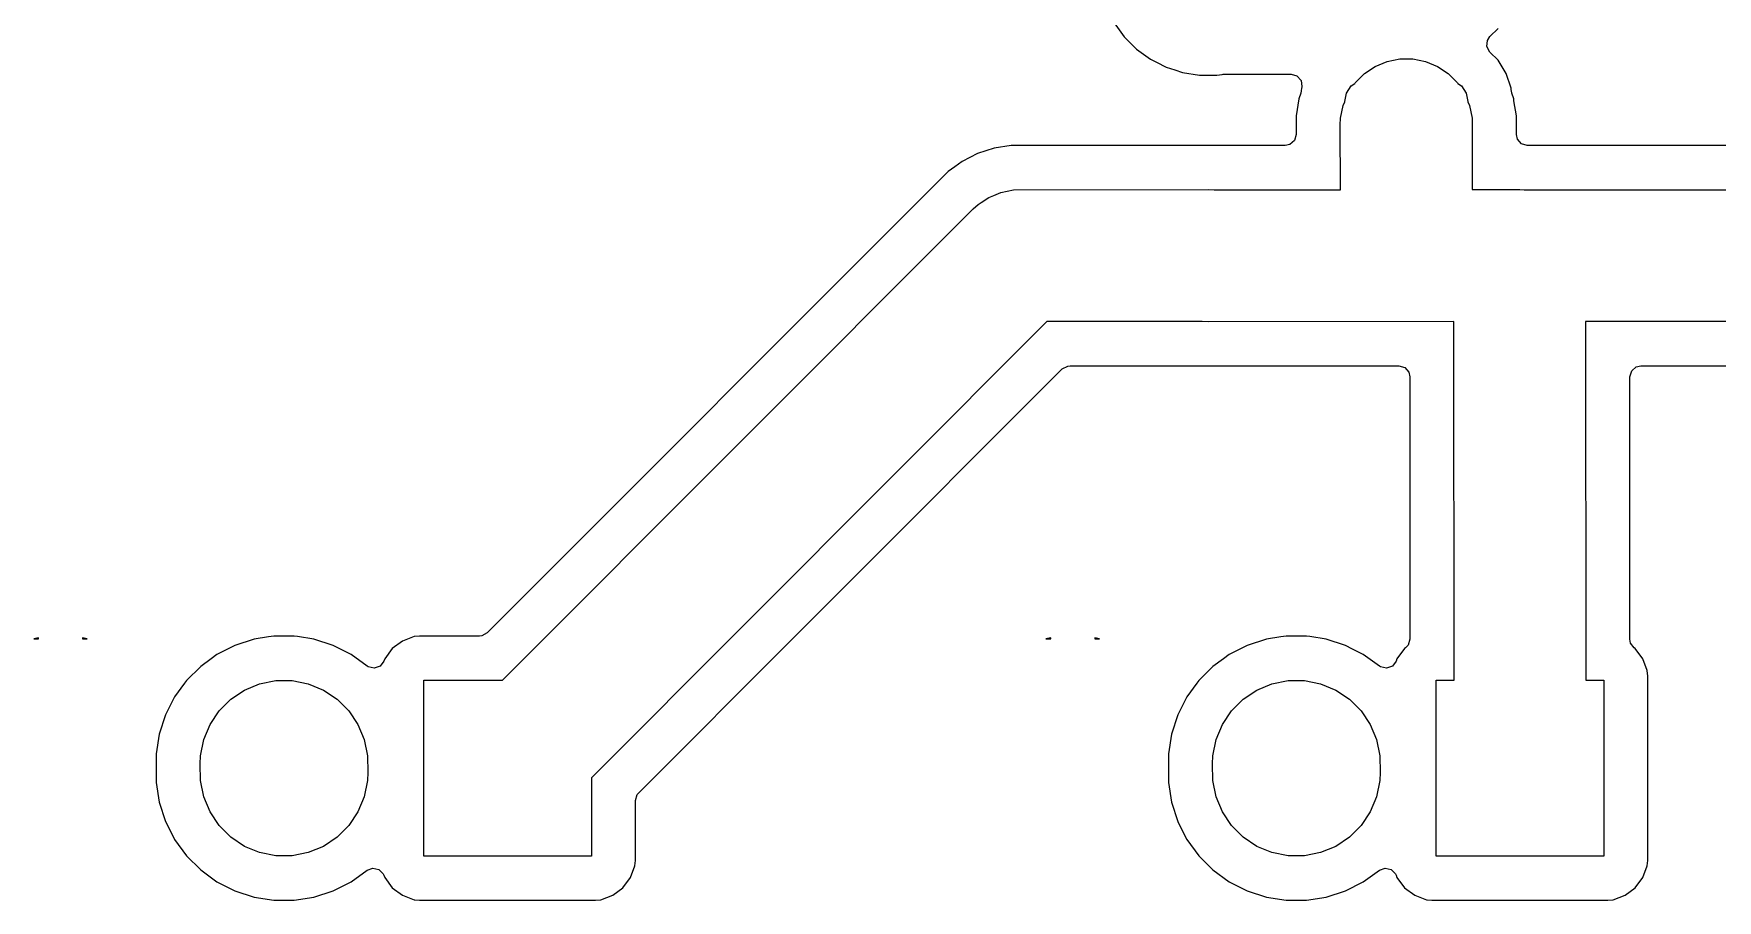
# Model space of a CAD drawing. Extents: x 180 to 322, y -217 to -139.
# Drawn here: x 202.66 to 221.78, y -188.47 to -178.63 of the extents above; entities that cross this region are included whole.
import ezdxf

# ---------------------------------------------------------------- set-up
doc = ezdxf.new("R2010")
doc.units = 0
doc.layers.add('BLACK', color=7, linetype='CONTINUOUS')

msp = doc.modelspace()

# ---------------------------------------------------------------- linework, layer by layer
at = {"layer": 'BLACK', "linetype": 'CONTINUOUS'}
for p, q in [((214.930476, -178.505405), (215.046172, -178.664646)), ((219.199045, -178.662322), (219.292712, -178.568656)), ((215.046172, -178.664646), (215.185354, -178.803828)), ((215.185354, -178.803828), (215.344595, -178.919524)), ((219.165564, -178.776356), (219.170548, -178.706665)), ((219.199048, -178.83768), (219.165564, -178.776356)), ((219.170548, -178.706665), (219.199045, -178.662322)), ((215.344595, -178.919524), (215.412376, -178.95406)), ((215.412376, -178.95406), (215.519969, -179.008882)), ((215.519969, -179.008882), (215.519971, -179.008882)), ((215.519971, -179.008882), (215.519974, -179.008884)), ((215.519974, -179.008884), (215.620318, -179.041487)), ((217.774205, -179.082742), (217.896452, -179.001059)), ((217.896452, -179.001059), (218.032286, -178.944795)), ((218.032286, -178.944795), (218.176487, -178.916111)), ((218.176487, -178.916111), (218.323513, -178.916111)), ((218.323513, -178.916111), (218.467714, -178.944795)), ((218.467714, -178.944795), (218.603548, -179.001059)), ((218.603548, -179.001059), (218.725795, -179.082742)), ((219.292712, -178.931344), (219.199048, -178.83768)), ((219.384814, -179.080666), (219.292712, -178.931344)), ((215.620318, -179.041487), (215.707173, -179.069709)), ((215.707173, -179.069709), (215.901578, -179.1005)), ((215.901578, -179.1005), (215.901583, -179.1005)), ((215.901583, -179.1005), (216.098421, -179.1005)), ((216.098421, -179.1005), (216.156559, -179.091291)), ((216.156559, -179.091291), (216.167699, -179.089526)), ((216.167699, -179.089526), (216.187097, -179.088)), ((216.187097, -179.088), (216.941036, -179.088)), ((216.941036, -179.088), (217.008075, -179.107685)), ((217.008075, -179.107685), (217.05383, -179.160489)), ((217.05383, -179.160489), (217.063774, -179.229647)), ((217.623223, -179.223223), (217.664084, -179.19592)), ((217.664084, -179.19592), (217.670242, -179.186705)), ((217.670242, -179.186705), (217.774205, -179.082742)), ((218.725795, -179.082742), (218.829758, -179.186705)), ((218.829758, -179.186705), (218.835915, -179.19592)), ((218.835915, -179.19592), (218.876777, -179.223223)), ((219.439999, -179.247203), (219.384814, -179.080666)), ((217.030291, -179.369672), (216.9995, -179.564077)), ((217.051292, -179.305038), (217.030291, -179.369672)), ((217.056719, -179.279324), (217.051292, -179.305038)), ((217.06, -179.247203), (217.056719, -179.279324)), ((217.061417, -179.24059), (217.06, -179.247203)), ((217.063774, -179.229647), (217.061206, -179.240544)), ((217.061206, -179.240544), (217.061417, -179.24059)), ((217.532295, -179.444786), (217.55, -179.402042)), ((217.55, -179.4), (217.56903, -179.304329)), ((217.55, -179.402042), (217.55, -179.4)), ((217.56903, -179.304329), (217.623223, -179.223223)), ((218.876777, -179.223223), (218.93097, -179.304329)), ((218.93097, -179.304329), (218.95, -179.4)), ((218.95, -179.4), (218.95, -179.402042)), ((218.95, -179.402042), (218.967705, -179.444786)), ((219.442346, -179.270185), (219.439999, -179.247203)), ((219.443278, -179.279312), (219.442346, -179.270185)), ((219.448703, -179.305027), (219.443278, -179.279312)), ((219.469709, -179.369674), (219.448703, -179.305027)), ((219.473268, -179.392147), (219.469709, -179.369674)), ((219.5005, -179.564077), (219.473268, -179.392147)), ((216.9995, -179.564077), (216.9995, -179.7755)), ((217.5, -179.6625), (217.503611, -179.588987)), ((217.503611, -179.588987), (217.532295, -179.444786)), ((218.967705, -179.444786), (218.996389, -179.588987)), ((218.996389, -179.588987), (218.998624, -180.40054)), ((219.5005, -179.7755), (219.5005, -179.564077)), ((216.9995, -179.7755), (216.979815, -179.842539)), ((217.502033, -180.400867), (217.5, -179.6625)), ((219.511706, -179.827011), (219.5005, -179.7755)), ((213.567173, -179.93029), (213.379969, -179.991117)), ((213.761578, -179.8995), (213.567173, -179.93029)), ((216.8755, -179.8995), (213.761578, -179.8995)), ((216.927011, -179.888294), (216.8755, -179.8995)), ((216.979815, -179.842539), (216.927011, -179.888294)), ((219.557461, -179.879815), (219.511706, -179.827011)), ((219.6245, -179.8995), (219.557461, -179.879815)), ((226.748417, -179.8995), (219.6245, -179.8995)), ((213.121132, -180.141116), (213.045354, -180.196172)), ((213.204594, -180.080476), (213.121132, -180.141116)), ((213.379969, -179.991117), (213.204594, -180.080476)), ((213.045351, -180.196174), (207.808343, -185.433181)), ((213.045352, -180.196174), (213.045351, -180.196174)), ((213.045354, -180.196172), (213.045352, -180.196174)), ((213.384205, -180.570242), (213.419808, -180.546453)), ((213.419808, -180.546453), (213.506452, -180.488559)), ((213.506452, -180.488559), (213.562717, -180.465253)), ((213.562717, -180.465253), (213.642287, -180.432294)), ((213.642287, -180.432294), (213.786487, -180.403611)), ((213.786487, -180.403611), (216, -180.4)), ((216, -180.4), (216.068478, -180.403363)), ((216.068478, -180.403363), (217.502033, -180.400867)), ((218.998624, -180.40054), (219.54, -180.4)), ((219.54, -180.4), (219.588409, -180.402377)), ((219.588409, -180.402377), (226.65, -180.4)), ((207.983991, -185.97), (213.32967, -180.61967)), ((213.32967, -180.61967), (213.384205, -180.570242)), ((226.336108, -181.896519), (220.286892, -181.898556)), ((214.16629, -181.8995), (208.9925, -187.077792)), ((215.931212, -181.896621), (214.16629, -181.8995)), ((216, -181.9), (215.931212, -181.896621)), ((218.790458, -181.89906), (216, -181.9)), ((218.792953, -185.97), (218.790458, -181.89906)), ((220.286892, -181.898556), (220.289387, -185.97)), ((211.778473, -185), (214.341655, -182.436819)), ((214.341655, -182.436819), (214.402978, -182.403334)), ((214.402978, -182.403334), (214.429336, -182.4005)), ((214.429336, -182.4005), (215.901583, -182.4005)), ((215.901583, -182.4005), (217.901583, -182.4005)), ((217.901583, -182.4005), (218.098417, -182.4005)), ((218.098417, -182.4005), (218.1655, -182.4005)), ((218.1655, -182.4005), (218.232539, -182.420185)), ((218.232539, -182.420185), (218.278294, -182.472989)), ((220.7905, -182.5245), (220.810185, -182.457461)), ((220.810185, -182.457461), (220.862989, -182.411706)), ((220.862989, -182.411706), (220.9145, -182.4005)), ((220.9145, -182.4005), (226.080664, -182.4005)), ((218.278294, -182.472989), (218.2895, -182.5245)), ((218.2895, -182.5245), (218.2895, -185.505808)), ((220.7905, -185), (220.7905, -182.5245)), ((211.278474, -185.5), (211.778474, -185)), ((211.778474, -185), (211.778473, -185)), ((220.7905, -185.505808), (220.7905, -185)), ((202.709999, -185.49149), (202.656272, -185.5)), ((202.656272, -185.5), (202.71, -185.5)), ((202.71, -185.49149), (202.709999, -185.49149)), ((202.71, -185.5), (202.71, -185.49149)), ((203.263727, -185.5), (203.21, -185.49149)), ((203.21, -185.49149), (203.21, -185.5)), ((203.21, -185.5), (203.263727, -185.5)), ((205.15975, -185.505278), (204.942244, -185.57595)), ((205.159753, -185.505278), (205.15975, -185.505278)), ((205.323122, -185.479403), (205.159753, -185.505278)), ((205.385646, -185.4695), (205.323122, -185.479403)), ((205.614354, -185.4695), (205.385646, -185.4695)), ((205.654812, -185.475908), (205.614354, -185.4695)), ((205.840248, -185.505278), (205.654812, -185.475908)), ((206.057755, -185.57595), (205.840248, -185.505278)), ((206.845164, -185.526206), (206.729955, -185.612452)), ((206.845171, -185.526202), (206.845164, -185.526206)), ((206.980016, -185.475908), (206.845171, -185.526202)), ((207.039623, -185.469501), (206.980016, -185.475908)), ((207.039629, -185.4695), (207.039623, -185.469501)), ((207.720662, -185.4695), (207.039629, -185.4695)), ((207.74702, -185.466666), (207.720662, -185.4695)), ((207.808343, -185.433181), (207.74702, -185.466666)), ((209.529313, -187.249159), (211.278473, -185.5)), ((211.278473, -185.5), (211.278474, -185.5)), ((214.209999, -185.49149), (214.156272, -185.5)), ((214.156272, -185.5), (214.21, -185.5)), ((214.21, -185.49149), (214.209999, -185.49149)), ((214.21, -185.5), (214.21, -185.49149)), ((214.763727, -185.5), (214.71, -185.49149)), ((214.71, -185.49149), (214.71, -185.5)), ((214.71, -185.5), (214.763727, -185.5)), ((216.65975, -185.505278), (216.442244, -185.57595)), ((216.659753, -185.505278), (216.65975, -185.505278)), ((216.823122, -185.479403), (216.659753, -185.505278)), ((216.885646, -185.4695), (216.823122, -185.479403)), ((217.114354, -185.4695), (216.885646, -185.4695)), ((217.154812, -185.475908), (217.114354, -185.4695)), ((217.340248, -185.505278), (217.154812, -185.475908)), ((217.557755, -185.57595), (217.340248, -185.505278)), ((218.2895, -185.505808), (218.269815, -185.572847)), ((220.798316, -185.549137), (220.7905, -185.505808)), ((204.738461, -185.679783), (204.672551, -185.72767)), ((204.942244, -185.57595), (204.738461, -185.679783)), ((206.140041, -185.617877), (206.057755, -185.57595)), ((206.261538, -185.679783), (206.140041, -185.617877)), ((206.44425, -185.812531), (206.261538, -185.679783)), ((206.729952, -185.612455), (206.643706, -185.727664)), ((206.729955, -185.612452), (206.729952, -185.612455)), ((216.238461, -185.679783), (216.172551, -185.72767)), ((216.442244, -185.57595), (216.238461, -185.679783)), ((217.640041, -185.617877), (217.557755, -185.57595)), ((217.761538, -185.679783), (217.640041, -185.617877)), ((217.94425, -185.812531), (217.761538, -185.679783)), ((218.229952, -185.612455), (218.143706, -185.727664)), ((218.239815, -185.605072), (218.229952, -185.612455)), ((218.269815, -185.572847), (218.239815, -185.605072)), ((220.840185, -185.605072), (220.798316, -185.549137)), ((220.850047, -185.612455), (220.840185, -185.605072)), ((220.936293, -185.727664), (220.850047, -185.612455)), ((204.553431, -185.814216), (204.391716, -185.975931)), ((204.553432, -185.814216), (204.553431, -185.814216)), ((204.553434, -185.814214), (204.553432, -185.814216)), ((204.672551, -185.72767), (204.553434, -185.814214)), ((206.457699, -185.821039), (206.44425, -185.812531)), ((206.525972, -185.835891), (206.457699, -185.821039)), ((206.591436, -185.811474), (206.525972, -185.835891)), ((206.633308, -185.755541), (206.591436, -185.811474)), ((206.643703, -185.72767), (206.633308, -185.755541)), ((206.643706, -185.727664), (206.643703, -185.72767)), ((216.053431, -185.814216), (215.891716, -185.975931)), ((216.053432, -185.814216), (216.053431, -185.814216)), ((216.053434, -185.814214), (216.053432, -185.814216)), ((216.172551, -185.72767), (216.053434, -185.814214)), ((217.957699, -185.821039), (217.94425, -185.812531)), ((218.025972, -185.835891), (217.957699, -185.821039)), ((218.091436, -185.811474), (218.025972, -185.835891)), ((218.133308, -185.755541), (218.091436, -185.811474)), ((218.143703, -185.72767), (218.133308, -185.755541)), ((218.143706, -185.727664), (218.143703, -185.72767)), ((220.936297, -185.727671), (220.936293, -185.727664)), ((220.986591, -185.862516), (220.936297, -185.727671)), ((220.986774, -185.864216), (220.986591, -185.862516)), ((220.992999, -185.922128), (220.986774, -185.864216)), ((204.370852, -186.004648), (204.257283, -186.160961)), ((204.391714, -185.975934), (204.370852, -186.004648)), ((204.391716, -185.975932), (204.391714, -185.975934)), ((204.391716, -185.975931), (204.391716, -185.975932)), ((204.89574, -186.186208), (205.050995, -186.08247)), ((205.050995, -186.08247), (205.223504, -186.011014)), ((205.223504, -186.011014), (205.406639, -185.974587)), ((205.406639, -185.974587), (205.593361, -185.974587)), ((205.593361, -185.974587), (205.776496, -186.011014)), ((205.776496, -186.011014), (205.949005, -186.08247)), ((205.949005, -186.08247), (206.10426, -186.186208)), ((207.0875, -187.97), (207.0875, -185.97)), ((207.0875, -185.97), (207.983991, -185.97)), ((215.870852, -186.004648), (215.757283, -186.160961)), ((215.891714, -185.975934), (215.870852, -186.004648)), ((215.891716, -185.975932), (215.891714, -185.975934)), ((215.891716, -185.975931), (215.891716, -185.975932)), ((216.39574, -186.186208), (216.550995, -186.08247)), ((216.550995, -186.08247), (216.723504, -186.011014)), ((216.723504, -186.011014), (216.906639, -185.974587)), ((216.906639, -185.974587), (217.093361, -185.974587)), ((217.093361, -185.974587), (217.276496, -186.011014)), ((217.276496, -186.011014), (217.449005, -186.08247)), ((217.449005, -186.08247), (217.60426, -186.186208)), ((218.5875, -187.97), (218.5875, -185.97)), ((218.5875, -185.97), (218.792953, -185.97)), ((220.289387, -185.97), (220.4925, -185.97)), ((220.4925, -185.97), (220.4925, -187.97)), ((220.993, -188.017873), (220.992999, -185.922128)), ((204.257283, -186.160961), (204.15345, -186.364744)), ((204.763708, -186.31824), (204.89574, -186.186208)), ((206.10426, -186.186208), (206.236292, -186.31824)), ((215.757283, -186.160961), (215.65345, -186.364744)), ((216.263708, -186.31824), (216.39574, -186.186208)), ((217.60426, -186.186208), (217.736292, -186.31824)), ((204.15345, -186.364744), (204.082778, -186.58225)), ((204.588514, -186.646004), (204.65997, -186.473495)), ((204.65997, -186.473495), (204.763708, -186.31824)), ((206.236292, -186.31824), (206.34003, -186.473495)), ((206.34003, -186.473495), (206.411486, -186.646004)), ((215.65345, -186.364744), (215.582778, -186.58225)), ((216.088514, -186.646004), (216.15997, -186.473495)), ((216.15997, -186.473495), (216.263708, -186.31824)), ((217.736292, -186.31824), (217.84003, -186.473495)), ((217.84003, -186.473495), (217.911486, -186.646004)), ((204.082778, -186.582253), (204.047, -186.808146)), ((204.082778, -186.58225), (204.082778, -186.582253)), ((204.552087, -186.829139), (204.588514, -186.646004)), ((206.411486, -186.646004), (206.447913, -186.829139)), ((215.582778, -186.582253), (215.547, -186.808146)), ((215.582778, -186.58225), (215.582778, -186.582253)), ((216.052087, -186.829139), (216.088514, -186.646004)), ((217.911486, -186.646004), (217.947913, -186.829139)), ((204.047, -186.808146), (204.047, -187.131853)), ((204.5475, -186.9225), (204.552087, -186.829139)), ((206.447913, -186.829139), (206.4525, -187.0175)), ((215.547, -186.808146), (215.547, -187.131853)), ((216.0475, -186.9225), (216.052087, -186.829139)), ((217.947913, -186.829139), (217.9525, -187.0175)), ((204.552087, -187.110861), (204.5475, -186.9225)), ((206.4525, -187.0175), (206.447913, -187.110861)), ((216.052087, -187.110861), (216.0475, -186.9225)), ((217.9525, -187.0175), (217.947913, -187.110861)), ((204.047, -187.131853), (204.082778, -187.357746)), ((204.588514, -187.293996), (204.552087, -187.110861)), ((206.447913, -187.110861), (206.411486, -187.293996)), ((208.9925, -187.077792), (208.9925, -187.97)), ((209.512683, -187.269796), (209.529313, -187.249159)), ((215.547, -187.131853), (215.582778, -187.357746)), ((216.088514, -187.293996), (216.052087, -187.110861)), ((217.947913, -187.110861), (217.911486, -187.293996)), ((204.082778, -187.357746), (204.082778, -187.357749)), ((204.082778, -187.357749), (204.15345, -187.575255)), ((204.65997, -187.466505), (204.588514, -187.293996)), ((206.411486, -187.293996), (206.34003, -187.466505)), ((209.492999, -187.336834), (209.512683, -187.269796)), ((209.493, -188.017873), (209.492999, -187.336834)), ((215.582778, -187.357746), (215.582778, -187.357749)), ((215.582778, -187.357749), (215.65345, -187.575255)), ((216.15997, -187.466505), (216.088514, -187.293996)), ((217.911486, -187.293996), (217.84003, -187.466505)), ((204.15345, -187.575255), (204.178928, -187.625258)), ((204.178928, -187.625258), (204.257283, -187.779038)), ((204.763708, -187.62176), (204.65997, -187.466505)), ((204.89574, -187.753792), (204.763708, -187.62176)), ((206.236292, -187.62176), (206.10426, -187.753792)), ((206.34003, -187.466505), (206.236292, -187.62176)), ((215.65345, -187.575255), (215.678928, -187.625258)), ((215.678928, -187.625258), (215.757283, -187.779038)), ((216.263708, -187.62176), (216.15997, -187.466505)), ((216.39574, -187.753792), (216.263708, -187.62176)), ((217.736292, -187.62176), (217.60426, -187.753792)), ((217.84003, -187.466505), (217.736292, -187.62176)), ((204.257283, -187.779038), (204.391714, -187.964066)), ((205.050995, -187.85753), (204.89574, -187.753792)), ((206.10426, -187.753792), (205.949005, -187.85753)), ((215.757283, -187.779038), (215.891714, -187.964066)), ((216.550995, -187.85753), (216.39574, -187.753792)), ((217.60426, -187.753792), (217.449005, -187.85753)), ((204.391714, -187.964066), (204.553434, -188.125786)), ((205.223504, -187.928986), (205.050995, -187.85753)), ((205.406639, -187.965413), (205.223504, -187.928986)), ((205.593361, -187.965413), (205.406639, -187.965413)), ((205.776496, -187.928986), (205.593361, -187.965413)), ((205.949005, -187.85753), (205.776496, -187.928986)), ((208.9925, -187.97), (207.0875, -187.97)), ((215.891714, -187.964066), (216.053434, -188.125786)), ((216.723504, -187.928986), (216.550995, -187.85753)), ((216.906639, -187.965413), (216.723504, -187.928986)), ((217.093361, -187.965413), (216.906639, -187.965413)), ((217.276496, -187.928986), (217.093361, -187.965413)), ((217.449005, -187.85753), (217.276496, -187.928986)), ((220.4925, -187.97), (218.5875, -187.97)), ((204.553434, -188.125786), (204.738462, -188.260217)), ((206.261538, -188.260217), (206.444245, -188.127472)), ((206.444245, -188.127472), (206.510046, -188.103994)), ((206.510046, -188.103994), (206.5781, -188.119819)), ((206.5781, -188.119819), (206.626795, -188.169924)), ((206.626795, -188.169924), (206.633308, -188.184459)), ((206.633308, -188.184459), (206.643702, -188.212328)), ((209.436296, -188.212331), (209.486591, -188.077483)), ((209.486591, -188.077483), (209.493, -188.017873)), ((216.053434, -188.125786), (216.238462, -188.260217)), ((217.761538, -188.260217), (217.944245, -188.127472)), ((217.944245, -188.127472), (218.010046, -188.103994)), ((218.010046, -188.103994), (218.0781, -188.119819)), ((218.0781, -188.119819), (218.126795, -188.169924)), ((218.126795, -188.169924), (218.133308, -188.184459)), ((218.133308, -188.184459), (218.143702, -188.212328)), ((220.936296, -188.212331), (220.986591, -188.077483)), ((220.986591, -188.077483), (220.993, -188.017873)), ((204.738462, -188.260217), (204.836591, -188.310216)), ((204.836591, -188.310216), (204.942244, -188.364049)), ((204.942244, -188.364049), (205.159751, -188.434721)), ((205.840249, -188.434721), (206.057755, -188.364049)), ((206.057755, -188.364049), (206.057755, -188.364048)), ((206.057755, -188.364048), (206.057758, -188.364048)), ((206.057758, -188.364048), (206.261538, -188.260217)), ((206.643702, -188.212328), (206.643706, -188.212335)), ((206.643706, -188.212335), (206.729952, -188.327544)), ((206.729952, -188.327544), (206.729955, -188.327547)), ((206.729955, -188.327547), (206.845164, -188.413793)), ((209.234831, -188.413796), (209.350046, -188.327546)), ((209.350046, -188.327546), (209.436296, -188.212331)), ((216.238462, -188.260217), (216.336591, -188.310216)), ((216.336591, -188.310216), (216.442244, -188.364049)), ((216.442244, -188.364049), (216.659751, -188.434721)), ((217.340249, -188.434721), (217.557755, -188.364049)), ((217.557755, -188.364049), (217.557755, -188.364048)), ((217.557755, -188.364048), (217.557758, -188.364048)), ((217.557758, -188.364048), (217.761538, -188.260217)), ((218.143702, -188.212328), (218.143706, -188.212335)), ((218.143706, -188.212335), (218.229952, -188.327544)), ((218.229952, -188.327544), (218.229955, -188.327547)), ((218.229955, -188.327547), (218.345164, -188.413793)), ((220.734831, -188.413796), (220.850046, -188.327546)), ((220.850046, -188.327546), (220.936296, -188.212331)), ((205.159751, -188.434721), (205.159752, -188.434721)), ((205.159752, -188.434721), (205.159755, -188.434722)), ((205.159755, -188.434722), (205.385646, -188.4705)), ((205.385646, -188.4705), (205.385647, -188.4705)), ((205.385647, -188.4705), (205.614353, -188.4705)), ((205.614353, -188.4705), (205.614354, -188.4705)), ((205.614354, -188.4705), (205.840245, -188.434722)), ((205.840245, -188.434722), (205.840248, -188.434721)), ((205.840248, -188.434721), (205.840249, -188.434721)), ((206.845164, -188.413793), (206.845171, -188.413797)), ((206.845171, -188.413797), (206.980017, -188.464091)), ((206.980017, -188.464091), (206.980016, -188.464091)), ((206.980016, -188.464091), (206.986944, -188.464835)), ((206.986944, -188.464835), (207.039627, -188.4705)), ((207.039627, -188.4705), (209.040372, -188.470499)), ((209.040372, -188.470499), (209.099983, -188.464091)), ((209.099983, -188.464091), (209.234831, -188.413796)), ((216.659751, -188.434721), (216.659752, -188.434721)), ((216.659752, -188.434721), (216.659755, -188.434722)), ((216.659755, -188.434722), (216.885646, -188.4705)), ((216.885646, -188.4705), (216.885647, -188.4705)), ((216.885647, -188.4705), (217.114353, -188.4705)), ((217.114353, -188.4705), (217.114354, -188.4705)), ((217.114354, -188.4705), (217.340245, -188.434722)), ((217.340245, -188.434722), (217.340248, -188.434721)), ((217.340248, -188.434721), (217.340249, -188.434721)), ((218.345164, -188.413793), (218.345171, -188.413797)), ((218.345171, -188.413797), (218.480017, -188.464091)), ((218.480017, -188.464091), (218.480016, -188.464091)), ((218.480016, -188.464091), (218.486944, -188.464835)), ((218.486944, -188.464835), (218.539627, -188.4705)), ((218.539627, -188.4705), (220.540372, -188.470499)), ((220.540372, -188.470499), (220.599983, -188.464091)), ((220.599983, -188.464091), (220.734831, -188.413796))]:
    msp.add_line(p, q, dxfattribs=at)

doc.saveas('drawing.dxf')
